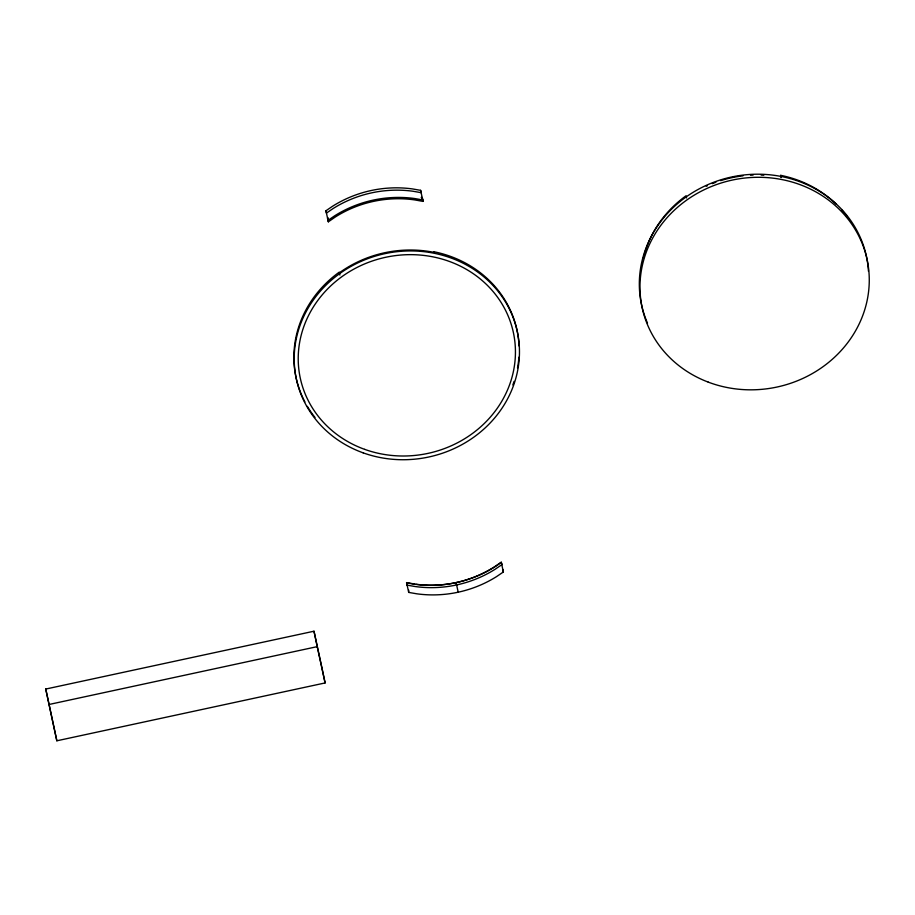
<?xml version="1.0" encoding="UTF-8"?>
<svg xmlns="http://www.w3.org/2000/svg" width="915" height="915" viewBox="0 0 915 915"><rect width="100%" height="100%" fill="white"/><g stroke="black" fill="none" stroke-linecap="round" stroke-linejoin="round"><path stroke-width="1.37" d="M423.016 201.403L420.625 190.343L412.574 188.936A110.978 102.16 -11.8 0 0 332.705 206.161L325.946 210.759L328.336 221.819L335.267 217.027A108.954 100.295 -11.8 0 1 414.712 199.905L423.016 201.403L422.204 197.594L421.197 197.388M422.204 197.594L422.684 199.916L414.632 198.521A110.978 102.16 -11.8 0 0 334.764 215.746L328.005 220.332L327.936 217.713M409.131 583.312L406.626 582.821L408.685 592.405L416.748 593.801A110.967 102.148 -11.8 0 0 496.605 576.576L503.364 571.989L501.306 562.405L497.543 565.047M501.786 564.727L495.038 569.324A110.967 102.148 -11.8 0 1 415.17 586.538L407.118 585.143L406.557 582.581L414.861 584.079A108.942 100.284 -11.8 0 0 494.306 566.945L501.237 562.165L501.786 564.727L501.306 562.405M497.12 565.333L494.981 566.728M45.75 689.052L313.994 631.213L321.874 667.515L325.1 682.945L56.844 740.795L45.75 689.052L56.844 740.795M48.975 704.493L317.219 646.642L313.994 631.213M414.689 584.216L409.634 583.415M408.708 590.186L408.685 592.405M836.333 204.308A112.991 104.013 -11.8 0 0 780.747 175.337L781.181 177.35M456.619 584.937L456.116 582.581L458.198 592.199M304.901 401.937A112.991 104.013 -11.8 0 1 339.248 272.155L339.865 275.038M317.219 646.642L325.1 682.945M327.524 218.01L328.336 221.819M780.747 175.337L781.204 177.51M686.524 197.926L686.078 195.753A112.991 104.013 -11.8 0 0 643.337 258.305M502.884 569.668L503.364 571.989M420.625 190.343L421.117 192.665L413.054 191.258A110.978 102.16 -11.8 0 0 333.197 208.483L326.438 213.081L325.946 210.759M406.626 582.821L407.118 585.143M494.546 567.003A110.967 102.148 -11.8 0 1 416.005 584.388M647.5 323.144A115.016 105.866 -11.8 0 1 729.301 177.51A115.016 105.866 -11.8 0 1 868.449 271.24M706.231 186.283A110.806 102 -11.8 0 1 707.444 185.722M712.362 183.629A110.806 102 -11.8 0 1 715.907 182.268M720.7 180.632A110.806 102 -11.8 0 1 742.957 175.84M750.517 175.188A110.806 102 -11.8 0 1 753.125 175.074M761.154 175.085A110.806 102 -11.8 0 1 763.819 175.211M841.594 209.855A112.991 104.013 -11.8 0 1 848.514 218.685M519.034 345.95A112.991 104.013 -11.8 0 0 433.927 251.739L434.053 252.368A112.991 104.013 -11.8 0 0 339.385 272.773M518.897 357.193A112.991 104.013 -11.8 0 1 517.513 368.024M514.093 381.349A112.991 104.013 -11.8 0 1 512.823 384.952M315.012 417.469A112.991 104.013 -11.8 0 1 307.349 406.34M708.221 382.115A115.016 105.866 -11.8 0 0 868.61 268.713A115.016 105.866 -11.8 0 0 687.016 199.859A115.016 105.866 -11.8 0 0 708.221 382.115M364.73 449.379A108.954 100.295 -11.8 0 0 514.585 339.419A108.954 100.295 -11.8 0 0 341.169 277.199A108.954 100.295 -11.8 0 0 364.73 449.379M363.163 452.856A112.991 104.013 -11.8 0 0 518.576 338.825A112.991 104.013 -11.8 0 0 338.733 274.306A112.991 104.013 -11.8 0 0 363.163 452.856"/></g></svg>
